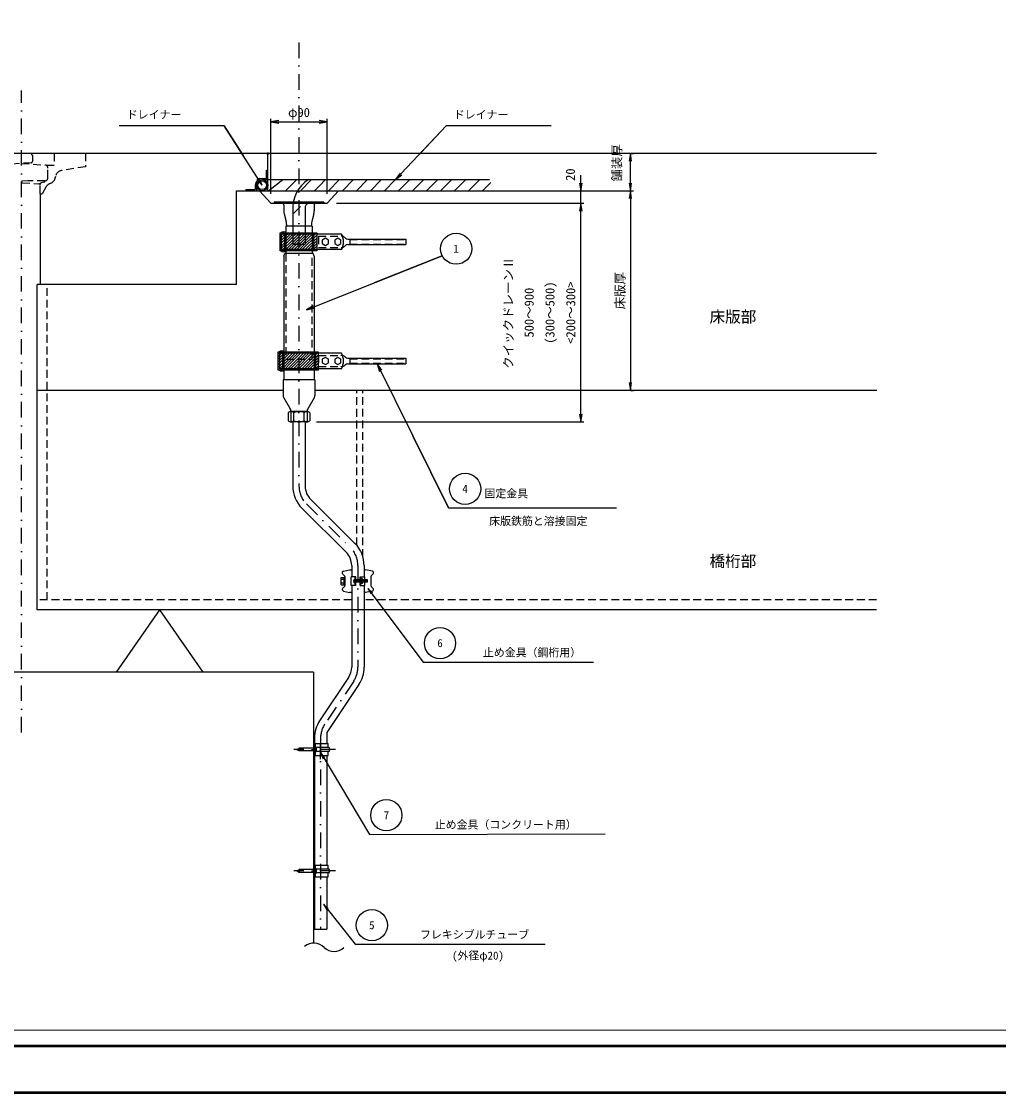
# Model space of a CAD drawing. Units: millimetres on the paper. Extents: x 0 to 1480, y 0 to 679.
# Drawn here: x 167.9 to 481.3, y 0 to 343.6 of the extents above; entities that cross this region are included whole.
import ezdxf
from ezdxf.enums import TextEntityAlignment as Align

# ---------------------------------------------------------------- set-up
doc = ezdxf.new("R2010")
doc.units = ezdxf.units.MM
doc.header["$PDMODE"] = 32
doc.header["$PDSIZE"] = 0.5
doc.linetypes.add('USER1', pattern=[3.75, 2.5, -1.25])
doc.linetypes.add('USER2', pattern=[10.01, 5, -2.5, 0.01, -2.5])
for name, color, linetype, lineweight in [('0_3', 7, 'Continuous', 25), ('D-BMK', 2, 'USER2', 25), ('D-BYP', 7, 'Continuous', 25), ('D-BYP-Strn', 7, 'USER1', 25), ('D-STR', 1, 'Continuous', 25), ('D-TTL', 2, 'Continuous', 50), ('V-nasSTD', 7, 'Continuous', 13)]:
    doc.layers.add(name, color=color, linetype=linetype, lineweight=lineweight)
doc.layers.add('DEFPOINTS_8', color=7, linetype='Continuous')
doc.styles.add('ＭＳ ゴシック', font='')
doc.styles.get('ＭＳ ゴシック').set_extended_font_data('MS Gothic')

# ---------------------------------------------------------------- blocks, each defined once
blk = doc.blocks.new('open_arrow')
at = {"color": 0, "linetype": 'Continuous', "lineweight": -2}
blk.add_lwpolyline([(7.5, 1.25), (0, 0), (7.5, -1.25)], dxfattribs=at)

msp = doc.modelspace()

# ---------------------------------------------------------------- linework, layer by layer
at = {"layer": '0_3'}
for p, q in [((247.154, 289.216), (251.754, 292.816)), ((252.65, 289.222), (256.244, 292.816)), ((236.933, 289.222), (318.077, 289.222)), ((254.971, 281.743), (257.397, 284.169))]:
    msp.add_line(p, q, dxfattribs=at)
at = {"layer": 'D-BMK'}
for p, q in [((256.934, 336.774), (256.934, 194.491)), ((167.933, 115.503), (167.933, 321.457)), ((259.296, 188.816), (273.469, 174.736)), ((275.831, 169.061), (275.831, 136.439)), ((278.921, 164.044), (274.31, 164.044)), ((274.476, 131.985), (265.217, 118.172)), ((263.862, 113.717), (263.862, 52.433)), ((268.633, 110.041), (255.288, 110.041)), ((263.862, 106.953), (263.862, 113.002)), ((268.633, 71.086), (255.288, 71.086))]:
    msp.add_line(p, q, dxfattribs=at)
for centre, start, end in [((264.934, 194.491), 180, 225.18883), ((267.831, 169.061), 0, 45.18883), ((267.831, 136.439), 326.16656, 0), ((271.862, 113.717), 146.16656, 180)]:
    msp.add_arc(centre, 8, start, end, dxfattribs=at)
at = {"layer": 'D-BYP'}
for p, q in [((232.904, 310.098), (199.261, 310.098)), ((247.934, 288.222), (247.934, 312.368)), ((247.934, 311.368), (265.934, 311.368)), ((265.934, 288.222), (265.934, 312.368)), ((337.768, 310.098), (304.125, 310.098)), ((442.127, 301.216), (54.23, 301.216)), ((246.933, 289.216), (246.933, 301.216)), ((363.194, 289.222), (363.194, 301.216)), ((363.194, 301.216), (364.194, 301.216)), ((246.533, 295.816), (246.933, 295.816)), ((246.533, 293.216), (246.533, 295.816)), ((245.133, 293.216), (246.533, 293.216)), ((245.133, 292.816), (246.933, 292.816)), ((246.545, 292.816), (318.077, 292.816)), ((257.397, 289.216), (260.997, 292.816)), ((263.546, 290.875), (265.487, 292.816)), ((266.382, 289.222), (269.977, 292.816)), ((270.873, 289.222), (274.467, 292.816)), ((275.363, 289.222), (278.957, 292.816)), ((279.853, 289.222), (283.447, 292.816)), ((284.337, 289.216), (287.937, 292.816)), ((288.828, 289.216), (292.428, 292.816)), ((293.318, 289.216), (296.918, 292.816)), ((297.808, 289.216), (301.408, 292.816)), ((302.298, 289.216), (305.898, 292.816)), ((306.788, 289.216), (310.388, 292.816)), ((311.278, 289.216), (314.878, 292.816)), ((347.326, 280.222), (347.326, 294.222)), ((236.933, 259.216), (236.933, 289.222)), ((239.933, 289.616), (239.933, 289.216)), ((239.933, 289.616), (242.933, 289.616)), ((242.933, 291.016), (242.933, 289.616)), ((243.333, 291.016), (243.333, 289.216)), ((247.934, 285.222), (244.264, 289.222)), ((261.892, 289.222), (263.546, 290.875)), ((265.934, 285.222), (269.604, 289.222)), ((281.445, 289.222), (348.326, 289.222)), ((315.768, 289.216), (318.404, 291.852)), ((321.077, 289.222), (364.194, 289.222)), ((321.077, 289.222), (364.194, 289.222)), ((363.194, 289.222), (363.194, 225.216)), ((173.933, 288.316), (173.933, 259.216)), ((247.934, 285.222), (265.934, 285.222)), ((268.934, 285.222), (348.326, 285.222)), ((268.934, 285.222), (348.326, 285.222)), ((347.326, 215.101), (347.326, 285.222)), ((254.974, 283.047), (254.974, 272.088)), ((258.895, 283.839), (258.895, 272.088)), ((254.974, 272.088), (258.895, 272.088)), ((273.194, 273.764), (273.194, 271.964)), ((172.933, 154.812), (172.933, 259.216)), ((236.933, 259.216), (172.933, 259.216)), ((273.194, 235.547), (273.194, 233.747)), ((251.854, 225.216), (172.933, 225.216)), ((442.225, 225.216), (262.014, 225.216)), ((363.194, 225.216), (364.194, 225.216)), ((254.934, 215.102), (254.934, 194.491)), ((258.934, 215.102), (258.934, 194.491)), ((262.516, 215.101), (348.326, 215.101)), ((260.706, 190.235), (274.878, 176.155)), ((257.887, 187.397), (272.059, 173.317)), ((304.83, 187.517), (358.8, 187.515)), ((273.831, 169.061), (273.831, 165.444)), ((277.831, 169.061), (277.831, 165.444)), ((273.831, 162.644), (273.831, 136.439)), ((277.831, 162.644), (277.831, 136.439)), ((279.008, 161.658), (296.789, 138.043)), ((280.472, 160.267), (279.008, 161.658)), ((279.008, 161.658), (280.049, 159.931)), ((442.127, 154.812), (172.933, 154.812)), ((212.24, 154.812), (198.338, 134.812)), ((212.24, 154.812), (226.143, 134.812)), ((296.789, 138.043), (351.376, 138.043)), ((261.547, 134.812), (162.933, 134.812)), ((261.547, 134.812), (261.547, 47.919)), ((272.814, 133.099), (263.555, 119.285)), ((276.137, 130.872), (265.862, 115.542)), ((261.862, 113.717), (261.862, 110.666)), ((265.862, 115.542), (265.862, 111.941)), ((256.312, 110.041), (256.912, 110.391)), ((256.312, 110.041), (256.912, 109.691)), ((257.012, 110.391), (256.912, 110.391)), ((257.012, 110.491), (257.012, 109.591)), ((261.712, 110.491), (257.012, 110.491)), ((262.012, 110.841), (261.712, 110.491)), ((261.712, 110.491), (261.712, 109.591)), ((262.512, 110.741), (262.112, 110.391)), ((262.512, 109.341), (262.512, 110.741)), ((257.012, 109.691), (256.912, 109.691)), ((261.712, 109.591), (257.012, 109.591)), ((261.712, 109.591), (262.012, 109.241)), ((261.862, 109.416), (261.862, 71.711)), ((262.112, 109.691), (262.512, 109.341)), ((265.14, 107.369), (263.886, 108.952)), ((263.886, 108.952), (264.674, 107.096)), ((263.886, 108.952), (279.579, 82.821)), ((265.862, 108.141), (265.862, 72.986)), ((279.579, 82.821), (355.077, 82.977)), ((256.312, 71.086), (256.912, 71.436)), ((256.312, 71.086), (256.912, 70.736)), ((257.012, 71.436), (256.912, 71.436)), ((257.012, 70.736), (256.912, 70.736)), ((261.712, 71.536), (257.012, 71.536)), ((257.012, 71.536), (257.012, 70.636)), ((261.712, 70.636), (257.012, 70.636)), ((262.012, 71.886), (261.712, 71.536)), ((261.712, 71.536), (261.712, 70.636)), ((261.712, 70.636), (262.012, 70.286)), ((261.862, 70.461), (261.862, 52.433)), ((262.512, 71.786), (262.112, 71.436)), ((262.112, 70.736), (262.512, 70.386)), ((262.512, 70.386), (262.512, 71.786)), ((265.862, 69.186), (265.862, 52.433)), ((266.291, 59.001), (264.827, 60.392)), ((264.827, 60.392), (265.869, 58.665)), ((264.827, 60.392), (274.942, 47.557)), ((261.862, 52.433), (265.862, 52.433)), ((274.942, 47.557), (335.892, 47.557))]:
    msp.add_line(p, q, dxfattribs=at)
at = {"layer": 'D-BYP', "color": 4}
for p, q in [((250.864, 274.729), (252.175, 276.04)), ((250.864, 275.613), (251.015, 275.764)), ((250.864, 273.845), (252.783, 275.764)), ((250.864, 272.961), (253.667, 275.764)), ((250.864, 272.078), (254.55, 275.764)), ((250.864, 271.194), (254.558, 274.888)), ((254.558, 274.888), (255.434, 275.764)), ((254.558, 274.004), (256.318, 275.764)), ((254.558, 273.12), (257.202, 275.764)), ((254.558, 272.236), (258.086, 275.764)), ((254.558, 271.352), (258.97, 275.764)), ((254.558, 270.468), (259.854, 275.764)), ((255.442, 270.468), (260.738, 275.764)), ((256.326, 270.468), (261.621, 275.764)), ((257.21, 270.468), (262.505, 275.764)), ((258.094, 270.468), (262.604, 274.979)), ((251.023, 270.468), (254.558, 274.004)), ((251.907, 270.468), (254.558, 273.12)), ((252.791, 270.468), (254.558, 272.236)), ((258.978, 270.468), (262.604, 274.095)), ((259.862, 270.468), (262.604, 273.211)), ((260.746, 270.468), (262.604, 272.327)), ((261.629, 270.468), (262.604, 271.443)), ((250.864, 270.31), (251.023, 270.468)), ((251.335, 269.897), (251.907, 270.468)), ((251.986, 269.664), (252.791, 270.468)), ((262.604, 269.964), (252.664, 269.964)), ((253.17, 269.964), (253.675, 270.468)), ((253.675, 270.468), (254.558, 271.352)), ((254.054, 269.964), (254.558, 270.468)), ((254.938, 269.964), (255.442, 270.468)), ((255.821, 269.964), (256.326, 270.468)), ((256.705, 269.964), (257.21, 270.468)), ((257.589, 269.964), (258.094, 270.468)), ((258.473, 269.964), (258.978, 270.468)), ((259.357, 269.964), (259.862, 270.468)), ((260.241, 269.964), (260.746, 270.468)), ((261.125, 269.964), (261.629, 270.468)), ((262.009, 269.964), (262.513, 270.468)), ((262.513, 270.468), (262.604, 270.559)), ((250.274, 237.016), (251.049, 237.79)), ((250.274, 236.132), (251.859, 237.717)), ((250.274, 235.248), (252.573, 237.547)), ((250.274, 234.365), (253.457, 237.547)), ((250.274, 233.481), (254.341, 237.547)), ((254.558, 236.881), (255.225, 237.547)), ((254.558, 235.997), (256.109, 237.547)), ((254.558, 235.113), (256.992, 237.547)), ((254.558, 234.229), (257.876, 237.547)), ((254.558, 233.345), (258.76, 237.547)), ((254.558, 232.461), (259.644, 237.547)), ((254.728, 231.747), (260.528, 237.547)), ((255.612, 231.747), (261.412, 237.547)), ((256.496, 231.747), (262.296, 237.547)), ((257.38, 231.747), (263.084, 237.452)), ((250.274, 232.597), (254.558, 236.881)), ((250.309, 231.747), (254.558, 235.997)), ((250.978, 231.532), (254.558, 235.113)), ((252.076, 231.747), (254.558, 234.229)), ((258.263, 231.747), (263.084, 236.568)), ((259.147, 231.747), (263.084, 235.684)), ((260.031, 231.747), (263.084, 234.8)), ((260.915, 231.747), (263.084, 233.916)), ((263.084, 231.747), (252.074, 231.747)), ((252.96, 231.747), (254.558, 233.345)), ((253.844, 231.747), (254.558, 232.461)), ((261.799, 231.747), (263.084, 233.032)), ((262.683, 231.747), (263.084, 232.148))]:
    msp.add_line(p, q, dxfattribs=at)
at = {"layer": 'D-BYP'}
for points in [[(245.133, 291.016), (232.904, 310.098), (239.019, 300.557)], [(287.937, 292.816), (304.125, 310.098), (296.031, 301.457)], [(259.314, 251.062), (302.857, 268.417), (281.085, 259.739)], [(282.057, 233.747), (304.83, 187.517), (293.444, 210.632)]]:
    msp.add_lwpolyline(points, dxfattribs=at)
at = {"layer": 'D-BYP', "color": 4}
for points in [[(251.264, 269.964), (250.864, 269.964), (250.864, 275.764), (251.264, 275.764)], [(252.664, 275.764), (262.604, 275.764), (262.604, 269.964)], [(250.674, 231.747), (250.274, 231.747), (250.274, 237.547), (250.674, 237.547)], [(252.074, 237.547), (263.084, 237.547), (263.084, 231.747)]]:
    msp.add_lwpolyline(points, dxfattribs=at)
at = {"layer": 'D-BYP'}
for centre, radius in [((245.133, 291.016), 1.8), ((245.133, 291.016), 1.4), ((307.324, 270.662), 5), ((310.2, 193.645), 5), ((302.159, 144.17), 5), ((284.948, 88.949), 5), ((280.312, 53.684), 5)]:
    msp.add_circle(centre, radius, dxfattribs=at)
for centre, radius, start, end in [((245.133, 291.016), 2.2, 90, 180), ((265.489, 283.801), 10.542, 121.22444, 184.10003), ((260.426, 283.736), 1.532, 109.55022, 182.04209), ((264.934, 194.491), 10, 180, 225.18883), ((264.934, 194.491), 6, 180, 225.18883), ((267.831, 169.061), 10, 0, 45.18883), ((267.831, 169.061), 6, 0, 45.18883), ((267.831, 136.439), 6, 326.16656, 0), ((267.831, 136.439), 10, 326.16656, 0), ((271.862, 113.717), 10, 146.16656, 180), ((261.673, 43.158), 4.763, 45.12947, 128.30951), ((268.185, 49.699), 4.468, 225.12947, 315.04319)]:
    msp.add_arc(centre, radius, start, end, dxfattribs=at)
at = {"layer": 'D-BYP', "color": 4}
for centre, start, end in [((251.964, 275.097), 43.60282, 136.39718), ((251.964, 270.63), 223.60282, 316.39718), ((251.374, 236.88), 43.60282, 136.39718), ((251.374, 232.414), 223.60282, 316.39718)]:
    msp.add_arc(centre, 0.967, start, end, dxfattribs=at)
at = {"layer": 'D-BYP-Strn'}
for p, q in [((171.433, 300.572), (171.433, 298.624)), ((178.432, 301.216), (178.432, 297.416)), ((188.433, 301.216), (188.433, 296.976)), ((171.06, 298.225), (160.356, 297.511)), ((167.933, 298.016), (175.511, 297.511)), ((175.874, 297.416), (178.434, 297.416)), ((176.444, 293.416), (176.444, 296.513)), ((188.433, 296.976), (180.84, 295.774)), ((167.95, 292.083), (167.95, 292.03)), ((169.949, 292.416), (168.177, 292.323)), ((175.444, 292.416), (169.949, 292.416)), ((175.449, 292.416), (175.449, 292.409)), ((178.852, 293.82), (178.788, 293.457)), ((168.164, 291.792), (173.554, 291.51)), ((173.933, 291.084), (173.933, 291.363)), ((173.933, 291.084), (173.933, 291.363)), ((173.933, 288.316), (173.933, 291.11)), ((175.163, 292.025), (174.22, 291.746)), ((175.79, 290.451), (174.558, 288.316)), ((177.439, 291.698), (176.854, 291.426)), ((173.933, 288.316), (174.558, 288.316)), ((263.194, 274.664), (270.444, 274.682)), ((263.194, 274.664), (263.194, 271.064)), ((273.194, 273.584), (291.194, 273.584)), ((273.194, 272.144), (291.194, 272.144)), ((263.194, 271.064), (270.444, 271.045)), ((176.133, 158.012), (176.133, 259.216)), ((263.194, 236.447), (270.444, 236.466)), ((263.194, 236.447), (263.194, 232.847)), ((273.194, 235.367), (291.194, 235.367)), ((273.194, 233.927), (291.194, 233.927)), ((263.194, 232.847), (270.444, 232.828)), ((275.45, 175.537), (275.45, 225.216)), ((277.442, 171.821), (277.442, 225.216)), ((273.831, 158.012), (172.933, 158.012)), ((442.127, 158.012), (277.831, 158.012))]:
    msp.add_line(p, q, dxfattribs=at)
msp.add_lwpolyline([(252.664, 269.101), (252.664, 235.222), (261.204, 235.222), (261.204, 269.101)], dxfattribs=at)
for centre, radius, start, end in [((171.033, 300.572), 0.4, 0, 81.46924), ((171.033, 298.624), 0.4, 273.81407, 0), ((175.444, 296.513), 1, 0, 86.18593), ((181.215, 293.403), 2.4, 99, 170), ((168.19, 292.084), 0.24, 93, 180.11899), ((168.19, 292.031), 0.24, 180.11899, 263.77417), ((175.049, 292.408), 0.4, 286.46086, 0.11899), ((175.444, 293.416), 1, 270, 0), ((176.424, 293.873), 2.4, 295, 350), ((173.533, 291.11), 0.4, 0, 87), ((174.333, 291.363), 0.4, 106.46086, 180), ((177.869, 289.251), 2.4, 115, 150), ((270.394, 272.683), 2, 75.1117, 88.5679), ((270.394, 273.044), 2, 271.4321, 284.8883), ((270.394, 234.466), 2, 75.1117, 88.5679), ((270.394, 234.828), 2, 271.4321, 284.8883)]:
    msp.add_arc(centre, radius, start, end, dxfattribs=at)
at = {"layer": 'D-STR'}
for p, q in [((248.934, 285.542), (248.934, 285.222)), ((264.934, 285.542), (248.934, 285.542)), ((264.934, 285.222), (248.934, 285.222)), ((264.934, 285.542), (264.934, 285.222)), ((252.074, 284.622), (252.074, 282.822)), ((252.2, 281.838), (252.829, 279.406)), ((261.669, 281.838), (261.04, 279.406)), ((261.794, 284.622), (261.794, 282.822)), ((252.954, 278.422), (252.954, 277.942)), ((260.914, 278.422), (260.914, 277.942)), ((270.594, 275.364), (251.264, 275.364)), ((251.264, 275.364), (251.264, 270.364)), ((252.264, 275.364), (252.264, 270.364)), ((261.204, 277.942), (252.664, 277.942)), ((252.664, 277.942), (252.664, 269.101)), ((261.204, 277.942), (261.204, 269.101)), ((261.604, 275.364), (261.604, 270.364)), ((272.556, 273.764), (291.194, 273.764)), ((272.556, 271.964), (291.194, 271.964)), ((291.194, 273.764), (291.194, 271.964)), ((270.594, 270.364), (251.264, 270.364)), ((252.074, 268.262), (252.38, 269.101)), ((252.074, 268.262), (252.074, 228.602)), ((261.489, 269.101), (252.38, 269.101)), ((261.794, 268.262), (261.489, 269.101)), ((261.794, 268.262), (261.794, 228.602)), ((270.594, 237.147), (250.674, 237.147)), ((250.674, 237.147), (250.674, 232.147)), ((251.674, 237.147), (251.674, 232.147)), ((262.194, 237.147), (262.194, 232.147)), ((272.556, 235.547), (291.194, 235.547)), ((272.556, 233.747), (291.194, 233.747)), ((291.194, 235.547), (291.194, 233.747)), ((270.594, 232.147), (250.674, 232.147)), ((251.854, 228.602), (251.854, 223.602)), ((262.014, 228.602), (251.854, 228.602)), ((262.014, 228.602), (262.014, 223.602)), ((252.059, 222.858), (254.15, 219.346)), ((261.81, 222.858), (259.719, 219.346)), ((253.514, 218.021), (253.514, 215.501)), ((254.354, 218.602), (254.354, 215.102)), ((259.516, 218.421), (254.393, 218.421)), ((255.271, 215.501), (255.271, 218.021)), ((258.638, 215.501), (258.638, 218.021)), ((259.514, 218.602), (259.514, 215.102)), ((260.394, 218.021), (260.394, 215.501)), ((259.514, 215.102), (254.354, 215.102)), ((270.413, 165.244), (271.413, 165.244)), ((270.413, 162.844), (270.413, 165.244)), ((271.516, 165.757), (270.934, 166.43)), ((271.156, 167.232), (273.104, 167.665)), ((271.413, 162.844), (271.413, 165.244)), ((271.613, 165.496), (271.613, 162.593)), ((273.104, 167.665), (273.831, 167.664)), ((273.699, 162.644), (273.699, 165.444)), ((275.121, 165.444), (273.699, 165.444)), ((274.921, 162.644), (274.921, 165.444)), ((275.121, 162.644), (275.121, 165.444)), ((276.541, 162.644), (276.541, 165.444)), ((276.541, 165.444), (278.025, 165.444)), ((276.741, 162.644), (276.741, 165.444)), ((277.831, 167.662), (278.213, 167.662)), ((278.025, 164.424), (278.025, 165.444)), ((280.47, 167.232), (278.213, 167.662)), ((280.013, 165.496), (280.013, 162.593)), ((280.11, 165.757), (280.691, 166.43)), ((270.413, 164.644), (271.613, 164.644)), ((270.413, 163.444), (271.613, 163.444)), ((270.413, 162.844), (271.413, 162.844)), ((271.516, 162.332), (270.934, 161.659)), ((275.121, 162.644), (273.699, 162.644)), ((276.541, 164.424), (275.121, 164.424)), ((276.541, 163.664), (275.121, 163.664)), ((276.541, 162.644), (278.025, 162.644)), ((277.341, 164.824), (276.741, 164.824)), ((277.341, 164.444), (276.741, 164.444)), ((277.341, 163.644), (276.741, 163.644)), ((277.341, 163.264), (276.741, 163.264)), ((277.341, 163.264), (277.341, 164.824)), ((278.921, 164.424), (277.341, 164.424)), ((278.921, 163.664), (277.341, 163.664)), ((278.025, 162.644), (278.025, 163.664)), ((278.921, 163.664), (278.921, 164.424)), ((280.11, 162.332), (280.691, 161.659)), ((271.156, 160.857), (273.104, 160.424)), ((273.831, 160.424), (273.104, 160.424)), ((278.213, 160.427), (277.831, 160.427)), ((280.47, 160.857), (278.213, 160.427)), ((262.012, 111.941), (266.312, 111.941)), ((262.012, 111.941), (262.012, 108.141)), ((262.112, 111.941), (262.112, 108.141)), ((266.562, 110.641), (262.112, 110.641)), ((266.312, 110.641), (266.312, 111.941)), ((262.012, 108.141), (266.312, 108.141)), ((266.562, 109.441), (262.112, 109.441)), ((266.312, 108.141), (266.312, 109.441)), ((262.012, 72.986), (262.012, 69.186)), ((262.012, 72.986), (266.312, 72.986)), ((262.112, 72.986), (262.112, 69.186)), ((266.312, 71.686), (266.312, 72.986)), ((262.012, 69.186), (266.312, 69.186)), ((266.562, 71.686), (262.112, 71.686)), ((266.562, 70.486), (262.112, 70.486)), ((266.312, 69.186), (266.312, 70.486))]:
    msp.add_line(p, q, dxfattribs=at)
for points in [[(265.394, 271.709), (266.394, 272.286), (266.394, 273.441), (265.394, 274.018), (264.394, 273.441), (264.394, 272.286)], [(269.394, 271.709), (270.394, 272.286), (270.394, 273.441), (269.394, 274.018), (268.394, 273.441), (268.394, 272.286)], [(265.394, 233.492), (266.394, 234.07), (266.394, 235.224), (265.394, 235.802), (264.394, 235.224), (264.394, 234.07)], [(269.394, 233.492), (270.394, 234.07), (270.394, 235.224), (269.394, 235.802), (268.394, 235.224), (268.394, 234.07)]]:
    msp.add_lwpolyline(points, close=True, dxfattribs=at)
for centre, radius, start, end in [((251.474, 284.622), 0.6, 0, 90), ((262.394, 284.622), 0.6, 90, 180), ((256.002, 282.822), 3.927, 180, 194.51106), ((257.867, 282.822), 3.927, 345.48894, 0), ((249.027, 278.422), 3.927, 0, 14.51106), ((264.842, 278.422), 3.927, 165.48894, 180), ((251.964, 275.097), 0.567, 28.07249, 151.92751), ((265.686, 272.864), 5.508, 333.00853, 26.99147), ((270.394, 272.683), 2, 43.91112, 75.1117), ((270.394, 273.044), 2, 284.8883, 316.08888), ((272.556, 274.764), 1, 223.91112, 270), ((272.556, 270.964), 1, 90, 136.08888), ((251.964, 270.63), 0.567, 208.07249, 331.92751), ((251.374, 236.88), 0.567, 28.07249, 151.92751), ((265.686, 234.647), 5.508, 333.00853, 26.99147), ((270.394, 234.466), 2, 43.91112, 75.1117), ((272.556, 236.547), 1, 223.91112, 270), ((272.556, 232.747), 1, 90, 136.08888), ((251.374, 232.414), 0.567, 208.07249, 331.92751), ((270.394, 234.828), 2, 284.8883, 316.08888), ((253.308, 223.602), 1.454, 180, 210.76272), ((260.56, 223.602), 1.454, 329.23728, 0), ((254.393, 217.257), 1.164, 41.03029, 138.96971), ((252.9, 218.602), 1.454, 0, 30.76272), ((256.954, 214.679), 3.742, 90, 116.73391), ((256.954, 214.679), 3.742, 63.26609, 90), ((259.516, 217.257), 1.164, 41.03029, 138.96971), ((260.968, 218.602), 1.454, 149.23728, 180), ((259.516, 217.257), 1.164, 41.03029, 90), ((254.393, 216.266), 1.164, 221.03029, 318.96971), ((256.954, 218.843), 3.742, 243.26609, 270), ((256.954, 218.843), 3.742, 270, 296.73391), ((259.516, 216.266), 1.164, 221.03029, 318.96971), ((259.516, 216.266), 1.164, 270, 318.96971), ((271.313, 166.757), 0.5, 108.28081, 220.80528), ((271.213, 165.496), 0.4, 0, 40.80528), ((280.413, 165.496), 0.4, 139.19472, 180), ((280.313, 166.757), 0.5, 319.19472, 71.71919), ((271.313, 161.332), 0.5, 139.19472, 251.71919), ((271.213, 162.593), 0.4, 319.19472, 0), ((275.116, 164.044), 0.695, 106.30294, 253.69706), ((280.413, 162.593), 0.4, 180, 220.80528), ((280.313, 161.332), 0.5, 288.28081, 40.80528), ((265.967, 110.041), 0.845, 314.76027, 45.23973), ((265.967, 71.086), 0.845, 314.76027, 45.23973)]:
    msp.add_arc(centre, radius, start, end, dxfattribs=at)
at = {"layer": 'D-TTL'}
for points in [[(841, 594), (0, 594), (0, 0), (841, 0)], [(15, 15), (826, 15), (826, 579), (15, 579)]]:
    msp.add_lwpolyline(points, close=True, dxfattribs=at)
at = {"layer": 'DEFPOINTS_8'}
msp.add_point((246.933, 301.216), dxfattribs=at)
at = {"layer": 'V-nasSTD'}
msp.add_lwpolyline([(20, 20), (20, 574), (821, 574), (821, 20)], close=True, dxfattribs=at)

# ---------------------------------------------------------------- block references
at = {"layer": 'D-BYP', "xscale": 0.333, "yscale": 0.333}
msp.add_blockref('open_arrow', (247.934, 311.368), dxfattribs=at)
for p, rotation in [((265.934, 311.368), 180), ((363.194, 301.216), 270), ((245.133, 291.016), 122.7), ((287.937, 292.816), 46.9), ((347.326, 289.222), 90), ((363.194, 289.222), 90), ((363.194, 289.222), 270), ((347.326, 285.222), 270), ((347.326, 285.222), 270), ((259.314, 251.062), 21.7), ((282.057, 233.747), 296.2), ((363.194, 225.216), 90), ((347.326, 215.101), 90)]:
    msp.add_blockref('open_arrow', p, dxfattribs=dict(at, rotation=rotation))

# ---------------------------------------------------------------- texts
at = {"layer": 'D-BYP', "style": 'ＭＳ ゴシック'}
for s, height, p in [('ドレイナー', 2.566, (201.713, 311.606)), ('ドレイナー', 2.566, (306.577, 311.606)), ('床版部', 3.666, (388.597, 245.892)), ('固定金具', 2.566, (316.424, 190.089)), ('橋桁部', 3.666, (388.597, 167.517))]:
    msp.add_text(s, height=height, dxfattribs=at).set_placement(p, align=Align.BOTTOM_LEFT)
for s, height, p in [('φ90', 2.933, (256.934, 314.368)), ('1', 2.566, (307.324, 270.662)), ('4', 2.566, (310.2, 193.645)), ('6', 2.566, (302.159, 144.17)), ('7', 2.566, (284.948, 88.949)), ('5', 2.566, (280.312, 53.684))]:
    msp.add_text(s, height=height, dxfattribs=at).set_placement(p, align=Align.MIDDLE_CENTER)
for s, p in [('舗装厚', (358.85, 298.207)), ('20', (343.951, 294.42)), ('クイックドレーンⅡ', (324.062, 250.162)), ('床版厚', (359.88, 257.219)), ('500～900', (330.729, 250.162)), ('(300～500)', (337.395, 250.162)), ('<200～300>', (344.062, 250.162))]:
    msp.add_text(s, height=2.933, rotation=90, dxfattribs=at).set_placement(p, align=Align.MIDDLE_CENTER)
for s, p in [('床版鉄筋と溶接固定', (333.672, 181.256)), ('止め金具（鋼桁用）', (331.669, 139.099)), ('\u3000\u3000\u3000止め金具（コンクリート用）', (317.98, 83.877)), ('フレキシブルチューブ', (313.248, 48.613)), ('(外径φ20)', (314.33, 41.879))]:
    msp.add_text(s, height=2.566, dxfattribs=at).set_placement(p, align=Align.BOTTOM_CENTER)

doc.saveas('drawing.dxf')
